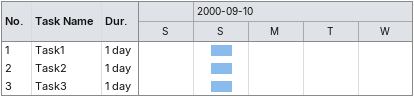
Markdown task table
| ID | Task | Duration | Start | Finish |
|---|---|---|---|---|
| 1 | Task1 | 1d | 2000-09-10 | 2000-09-10 |
| 2 | Task2 | 1d | 2000-09-10 | 2000-09-10 |
| 3 | Task3 | 1d | 2000-09-10 | 2000-09-10 |
